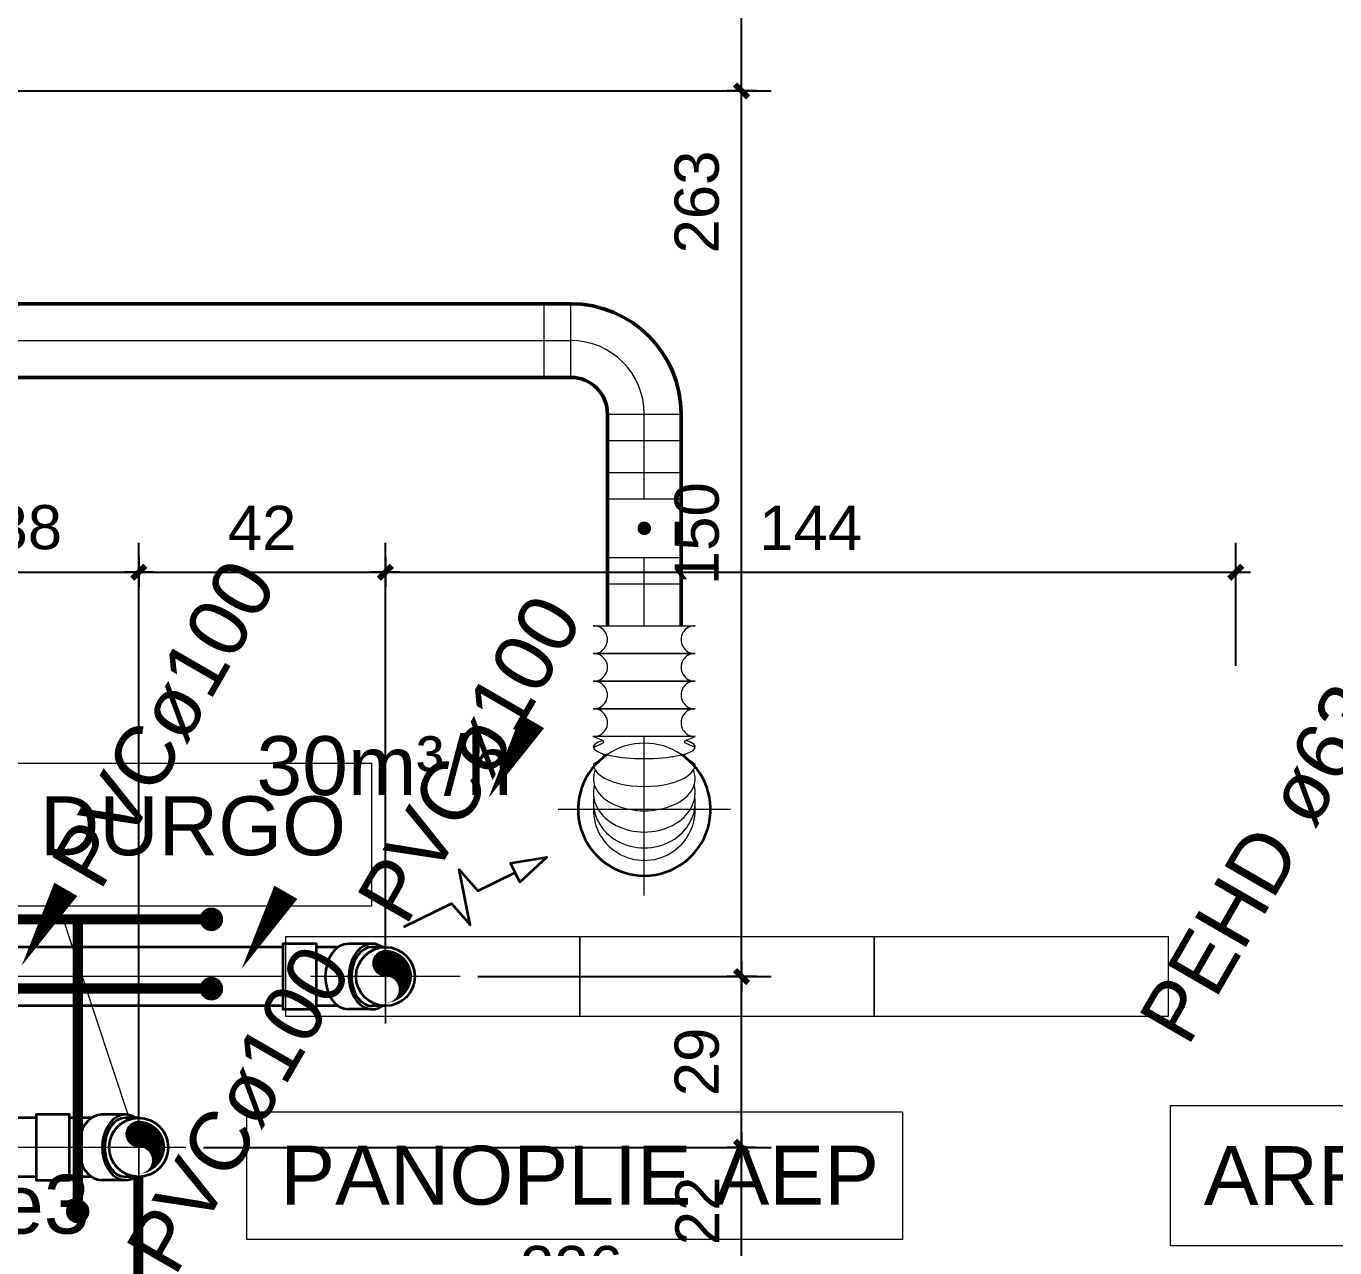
# Model space of a CAD drawing. Header units: metres. Extents: x -101133.8 to -101066.7, y -24899.3 to -24824.7.
# Drawn here: x -101102.598 to -101100.375, y -24848.452 to -24846.378 of the extents above; entities that cross this region are included whole.
import ezdxf

# ---------------------------------------------------------------- set-up
doc = ezdxf.new("R2010")
doc.units = ezdxf.units.M
doc.header["$LTSCALE"] = 0.2
doc.header["$PDSIZE"] = -5
doc.linetypes.add('AXES', pattern=[50.8, 31.75, -6.35, 6.35, -6.35])
doc.linetypes.add('CACHE', pattern=[9.525, 6.35, -3.175])
for name, color, linetype in [('CMT-CONDENSATS', 6, 'AXES'), ('CMT-COTATION DIVERS', 1, 'Continuous'), ('CMT-CVC-CTA1-REPRISE', 11, 'Continuous'), ('CMT-PLB-EC-U', 1, 'Continuous'), ('CMT-PLB-EF-U', 140, 'Continuous'), ('CMT-PLB-EFSG-U', 152, 'Continuous'), ('CMT-PLB-EU', 3, 'Continuous'), ('CMT-PLB-EV-SOUS DALLAGE', 1, 'Continuous'), ('CMT-PLB-REC-U', 30, 'Continuous'), ('CMT-PLB-VP', 5, 'Continuous')]:
    doc.layers.add(name, color=color, linetype=linetype)
doc.styles.add('Arial', font='arial.ttf')
doc.styles.get("Standard").update_dxf_attribs({"font": 'arial.ttf'})
doc.dimstyles.get("Standard").update_dxf_attribs({"dimtxt": 0.18, "dimasz": 0.18, "dimexe": 0.18, "dimexo": 0.0625, "dimgap": 0.09, "dimtad": 0, "dimtih": 1, "dimtoh": 1, "dimdec": 4, "dimzin": 0, "dimdsep": 46, "dimtxsty": 'Standard', "dimcen": 0.09, "dimadec": 0, "dimazin": 0, "dimtfac": 1, "dimtdec": 4, "dimtofl": 0, "dimtmove": 0, "dimatfit": 3, "dimfxl": 1, "dimtolj": 1, "dimtzin": 0, "dimarcsym": 0})

# ---------------------------------------------------------------- blocks, each defined once
blk = doc.blocks.new('COT-45')
at = {"color": 0}
for p, q in [((0, -1), (0, 1)), ((-1, 0), (1, 0))]:
    blk.add_line(p, q, dxfattribs=at)
at = {"color": 0, "const_width": 0.4}
blk.add_lwpolyline([(-0.442, -0.442), (0.442, 0.442)], dxfattribs=at)
blk = doc.blocks.new('*D120')
at = {"layer": 'CMT-COTATION DIVERS', "color": 0, "lineweight": -2}
for p, q in [((-101102.7835, -24848.2512), (-101102.7835, -24847.2548)), ((-101102.4068, -24848.2512), (-101102.4068, -24847.2548)), ((-101102.7585, -24847.3048), (-101102.4318, -24847.3048))]:
    blk.add_line(p, q, dxfattribs=at)
at = {"layer": 'Defpoints', "color": 0, "lineweight": 15}
for p in [(-101102.4068, -24847.3048), (-101102.7835, -24848.2812), (-101102.4068, -24848.2812)]:
    blk.add_point(p, dxfattribs=at)
at = {"layer": 'CMT-COTATION DIVERS', "color": 0, "lineweight": -2, "xscale": 0.025, "yscale": 0.025, "zscale": 0.025, "rotation": 180}
blk.add_blockref('COT-45', (-101102.7835, -24847.3048), dxfattribs=at)
at = {"layer": 'CMT-COTATION DIVERS', "color": 0, "lineweight": -2, "xscale": 0.025, "yscale": 0.025, "zscale": 0.025}
blk.add_blockref('COT-45', (-101102.4068, -24847.3048), dxfattribs=at)
at = {"layer": 'CMT-COTATION DIVERS', "color": 0, "lineweight": 15, "insert": (-101102.5951, -24847.2289), "char_height": 0.075, "attachment_point": 5}
blk.add_mtext('\\A1;38', dxfattribs=at)
blk = doc.blocks.new('*D121')
at = {"layer": 'CMT-COTATION DIVERS', "color": 0, "lineweight": -2}
for p, q in [((-101102.4068, -24848.2512), (-101102.4068, -24847.2548)), ((-101101.9876, -24847.9612), (-101101.9876, -24847.2548)), ((-101102.3818, -24847.3048), (-101102.0126, -24847.3048))]:
    blk.add_line(p, q, dxfattribs=at)
at = {"layer": 'Defpoints', "color": 0, "lineweight": 15}
for p in [(-101101.9876, -24847.3048), (-101101.9876, -24847.9912), (-101102.4068, -24848.2812)]:
    blk.add_point(p, dxfattribs=at)
at = {"layer": 'CMT-COTATION DIVERS', "color": 0, "lineweight": -2, "xscale": 0.025, "yscale": 0.025, "zscale": 0.025, "rotation": 180}
blk.add_blockref('COT-45', (-101102.4068, -24847.3048), dxfattribs=at)
at = {"layer": 'CMT-COTATION DIVERS', "color": 0, "lineweight": -2, "xscale": 0.025, "yscale": 0.025, "zscale": 0.025}
blk.add_blockref('COT-45', (-101101.9876, -24847.3048), dxfattribs=at)
at = {"layer": 'CMT-COTATION DIVERS', "color": 0, "lineweight": 15, "insert": (-101102.1972, -24847.2296), "char_height": 0.075, "attachment_point": 5}
blk.add_mtext('\\A1;42', dxfattribs=at)
blk = doc.blocks.new('*D122')
at = {"layer": 'CMT-COTATION DIVERS', "color": 0, "lineweight": -2}
for p, q in [((-101101.9876, -24847.9612), (-101101.9876, -24847.2548)), ((-101100.5433, -24847.4637), (-101100.5433, -24847.2548)), ((-101101.9626, -24847.3048), (-101100.5683, -24847.3048))]:
    blk.add_line(p, q, dxfattribs=at)
at = {"layer": 'Defpoints', "color": 0, "lineweight": 15}
for p in [(-101100.5433, -24847.3048), (-101100.5433, -24847.4937), (-101101.9876, -24847.9912)]:
    blk.add_point(p, dxfattribs=at)
at = {"layer": 'CMT-COTATION DIVERS', "color": 0, "lineweight": -2, "xscale": 0.025, "yscale": 0.025, "zscale": 0.025, "rotation": 180}
blk.add_blockref('COT-45', (-101101.9876, -24847.3048), dxfattribs=at)
at = {"layer": 'CMT-COTATION DIVERS', "color": 0, "lineweight": -2, "xscale": 0.025, "yscale": 0.025, "zscale": 0.025}
blk.add_blockref('COT-45', (-101100.5433, -24847.3048), dxfattribs=at)
at = {"layer": 'CMT-COTATION DIVERS', "color": 0, "lineweight": 15, "insert": (-101101.2655, -24847.2296), "char_height": 0.075, "attachment_point": 5}
blk.add_mtext('\\A1;144', dxfattribs=at)
blk = doc.blocks.new('*D126')
at = {"layer": 'CMT-COTATION DIVERS', "color": 0, "lineweight": -2}
for p, q in [((-101102.8002, -24849.1483), (-101102.8002, -24848.5124)), ((-101100.5433, -24848.7035), (-101100.5433, -24848.5124)), ((-101100.5683, -24848.5624), (-101102.7752, -24848.5624))]:
    blk.add_line(p, q, dxfattribs=at)
at = {"layer": 'Defpoints', "color": 0, "lineweight": 15}
for p in [(-101102.8002, -24848.5624), (-101100.5433, -24848.7335), (-101102.8002, -24849.1783)]:
    blk.add_point(p, dxfattribs=at)
at = {"layer": 'CMT-COTATION DIVERS', "color": 0, "lineweight": -2, "xscale": 0.025, "yscale": 0.025, "zscale": 0.025, "rotation": 180}
blk.add_blockref('COT-45', (-101102.8002, -24848.5624), dxfattribs=at)
at = {"layer": 'CMT-COTATION DIVERS', "color": 0, "lineweight": -2, "xscale": 0.025, "yscale": 0.025, "zscale": 0.025}
blk.add_blockref('COT-45', (-101100.5433, -24848.5624), dxfattribs=at)
at = {"layer": 'CMT-COTATION DIVERS', "color": 0, "lineweight": 15, "insert": (-101101.6718, -24848.4866), "char_height": 0.075, "attachment_point": 5}
blk.add_mtext('\\A1;226', dxfattribs=at)
blk = doc.blocks.new('*D132')
at = {"layer": 'CMT-COTATION DIVERS', "color": 0, "lineweight": -2}
for p, q in [((-101102.2968, -24848.2812), (-101101.3327, -24848.2812)), ((-101101.3827, -24848.4719), (-101101.3827, -24848.3062)), ((-101103.6982, -24848.4969), (-101101.3327, -24848.4969))]:
    blk.add_line(p, q, dxfattribs=at)
at = {"layer": 'Defpoints', "color": 0, "lineweight": 15}
for p in [(-101102.3268, -24848.2812), (-101101.3827, -24848.2812), (-101103.7282, -24848.4969)]:
    blk.add_point(p, dxfattribs=at)
at = {"layer": 'CMT-COTATION DIVERS', "color": 0, "lineweight": -2, "xscale": 0.025, "yscale": 0.025, "zscale": 0.025}
for p, rotation in [((-101101.3827, -24848.2812), 90), ((-101101.3827, -24848.4969), 270)]:
    blk.add_blockref('COT-45', p, dxfattribs=dict(at, rotation=rotation))
at = {"layer": 'CMT-COTATION DIVERS', "color": 0, "lineweight": 15, "insert": (-101101.4578, -24848.3891), "char_height": 0.075, "attachment_point": 5, "rotation": 90}
blk.add_mtext('\\A1;22', dxfattribs=at)
blk = doc.blocks.new('*D133')
at = {"layer": 'CMT-COTATION DIVERS', "color": 0, "lineweight": -2}
for p, q in [((-101101.8305, -24847.9912), (-101101.3327, -24847.9912)), ((-101101.3827, -24848.2562), (-101101.3827, -24848.0162)), ((-101102.2968, -24848.2812), (-101101.3327, -24848.2812))]:
    blk.add_line(p, q, dxfattribs=at)
at = {"layer": 'Defpoints', "color": 0, "lineweight": 15}
for p in [(-101101.8605, -24847.9912), (-101101.3827, -24847.9912), (-101102.3268, -24848.2812)]:
    blk.add_point(p, dxfattribs=at)
at = {"layer": 'CMT-COTATION DIVERS', "color": 0, "lineweight": -2, "xscale": 0.025, "yscale": 0.025, "zscale": 0.025}
for p, rotation in [((-101101.3827, -24847.9912), 90), ((-101101.3827, -24848.2812), 270)]:
    blk.add_blockref('COT-45', p, dxfattribs=dict(at, rotation=rotation))
at = {"layer": 'CMT-COTATION DIVERS', "color": 0, "lineweight": 15, "insert": (-101101.4585, -24848.1362), "char_height": 0.075, "attachment_point": 5, "rotation": 90}
blk.add_mtext('\\A1;29', dxfattribs=at)
blk = doc.blocks.new('*D134')
at = {"layer": 'CMT-COTATION DIVERS', "color": 0, "lineweight": -2}
for p, q in [((-101104.1626, -24846.4877), (-101101.3327, -24846.4877)), ((-101101.3827, -24847.9662), (-101101.3827, -24846.5127)), ((-101101.8305, -24847.9912), (-101101.3327, -24847.9912))]:
    blk.add_line(p, q, dxfattribs=at)
at = {"layer": 'Defpoints', "color": 0, "lineweight": 15}
for p in [(-101104.1926, -24846.4877), (-101101.3827, -24846.4877), (-101101.8605, -24847.9912)]:
    blk.add_point(p, dxfattribs=at)
at = {"layer": 'CMT-COTATION DIVERS', "color": 0, "lineweight": -2, "xscale": 0.025, "yscale": 0.025, "zscale": 0.025}
for p, rotation in [((-101101.3827, -24846.4877), 90), ((-101101.3827, -24847.9912), 270)]:
    blk.add_blockref('COT-45', p, dxfattribs=dict(at, rotation=rotation))
at = {"layer": 'CMT-COTATION DIVERS', "color": 0, "lineweight": 15, "insert": (-101101.4585, -24847.2394), "char_height": 0.075, "attachment_point": 5, "rotation": 90}
blk.add_mtext('\\A1;150', dxfattribs=at)
blk = doc.blocks.new('*D136')
at = {"layer": 'CMT-COTATION DIVERS', "color": 0, "lineweight": -2}
for p, q in [((-101104.5691, -24845.3617), (-101101.3327, -24845.3617)), ((-101101.3827, -24847.9662), (-101101.3827, -24845.3867)), ((-101101.8305, -24847.9912), (-101101.3327, -24847.9912))]:
    blk.add_line(p, q, dxfattribs=at)
at = {"layer": 'Defpoints', "color": 0, "lineweight": 15}
for p in [(-101104.5991, -24845.3617), (-101101.3827, -24845.3617), (-101101.8605, -24847.9912)]:
    blk.add_point(p, dxfattribs=at)
at = {"layer": 'CMT-COTATION DIVERS', "color": 0, "lineweight": -2, "xscale": 0.025, "yscale": 0.025, "zscale": 0.025}
for p, rotation in [((-101101.3827, -24845.3617), 90), ((-101101.3827, -24847.9912), 270)]:
    blk.add_blockref('COT-45', p, dxfattribs=dict(at, rotation=rotation))
at = {"layer": 'CMT-COTATION DIVERS', "color": 0, "lineweight": 15, "insert": (-101101.4585, -24846.6764), "char_height": 0.075, "attachment_point": 5, "rotation": 90}
blk.add_mtext('\\A1;263', dxfattribs=at)

msp = doc.modelspace()

# ---------------------------------------------------------------- linework, layer by layer
at = {"layer": 'CMT-CONDENSATS', "const_width": 0.0175}
msp.add_lwpolyline([(-101102.4074, -24848.4998), (-101102.4074, -24848.3303)], dxfattribs=at)
at = {"layer": 'CMT-CVC-CTA1-REPRISE', "lineweight": 50}
for p, q in [((-101102.6753, -24846.849), (-101101.673, -24846.849)), ((-101102.6753, -24846.974), (-101101.673, -24846.974)), ((-101101.6105, -24847.1803), (-101101.6105, -24847.0365)), ((-101101.4855, -24847.1803), (-101101.4855, -24847.0365)), ((-101101.6105, -24847.3957), (-101101.6105, -24847.2803)), ((-101101.4855, -24847.3957), (-101101.4855, -24847.2803))]:
    msp.add_line(p, q, dxfattribs=at)
at = {"layer": 'CMT-CVC-CTA1-REPRISE', "color": 8, "linetype": 'CACHE', "lineweight": 20}
for p, q in [((-101101.718, -24846.974), (-101101.718, -24846.849)), ((-101101.6105, -24847.0815), (-101101.4855, -24847.0815)), ((-101101.6105, -24847.1353), (-101101.4855, -24847.1353)), ((-101101.4855, -24847.3253), (-101101.6105, -24847.3253))]:
    msp.add_line(p, q, dxfattribs=at)
at = {"layer": 'CMT-CVC-CTA1-REPRISE', "color": 8, "linetype": 'Continuous', "lineweight": 20}
for p, q in [((-101101.673, -24846.974), (-101101.673, -24846.849)), ((-101101.6105, -24847.0365), (-101101.4855, -24847.0365))]:
    msp.add_line(p, q, dxfattribs=at)
at = {"layer": 'CMT-CVC-CTA1-REPRISE', "color": 8, "linetype": 'AXES', "lineweight": 20}
for p, q in [((-101102.6753, -24846.9115), (-101101.673, -24846.9115)), ((-101101.548, -24847.1803), (-101101.548, -24847.0365)), ((-101101.548, -24847.3957), (-101101.548, -24847.2803)), ((-101101.548, -24847.8539), (-101101.548, -24847.5839)), ((-101101.4018, -24847.7076), (-101101.6943, -24847.7076))]:
    msp.add_line(p, q, dxfattribs=at)
at = {"layer": 'CMT-CVC-CTA1-REPRISE', "color": 7, "lineweight": 50}
for p, q in [((-101101.6105, -24847.2803), (-101101.6105, -24847.1803)), ((-101101.4855, -24847.2803), (-101101.4855, -24847.1803))]:
    msp.add_line(p, q, dxfattribs=at)
at = {"layer": 'CMT-CVC-CTA1-REPRISE', "color": 8, "lineweight": 20}
for p, q in [((-101101.6105, -24847.1803), (-101101.4855, -24847.1803)), ((-101101.4855, -24847.2803), (-101101.6105, -24847.2803))]:
    msp.add_line(p, q, dxfattribs=at)
at = {"layer": 'CMT-CVC-CTA1-REPRISE', "color": 7, "lineweight": 35}
msp.add_lwpolyline([(-101101.5887, -24847.1897, 0, 0, 0), (-101101.544, -24847.2344, 0.0115, 0.0115, 1), (-101101.5521, -24847.2262, 0.0115, 0.0115, 1), (-101101.544, -24847.2344, 0, 0, 0), (-101101.5074, -24847.271, 0, 0, 0)], format="xyseb", dxfattribs=at)
at = {"layer": 'CMT-CVC-CTA1-REPRISE', "color": 8, "linetype": 'Continuous', "lineweight": 20}
for points in [[(-101101.4615, -24847.4427), (-101101.6346, -24847.4427, 1.022259), (-101101.6346, -24847.3957), (-101101.4615, -24847.3957, 1.022259), (-101101.4615, -24847.4427), (-101101.4615, -24847.4427)], [(-101101.4615, -24847.4898), (-101101.6346, -24847.4898, 1.022259), (-101101.6346, -24847.4427), (-101101.4615, -24847.4427, 1.022259), (-101101.4615, -24847.4898), (-101101.4615, -24847.4898)], [(-101101.4615, -24847.5368), (-101101.6346, -24847.5368, 1.022259), (-101101.6346, -24847.4898), (-101101.4615, -24847.4898, 1.022259), (-101101.4615, -24847.5368), (-101101.4615, -24847.5368)], [(-101101.4615, -24847.5839), (-101101.6346, -24847.5839, 1.022259), (-101101.6346, -24847.5368), (-101101.4615, -24847.5368, 1.022259), (-101101.4615, -24847.5839), (-101101.4615, -24847.5839)]]:
    msp.add_lwpolyline(points, format="xyb", dxfattribs=at)
msp.add_lwpolyline([(-101101.4615, -24847.5839), (-101101.6346, -24847.5839)], dxfattribs=at)
at = {"layer": 'CMT-CVC-CTA1-REPRISE', "linetype": 'Continuous', "lineweight": 35}
msp.add_lwpolyline([(-101101.9563, -24847.9069), (-101101.8754, -24847.8674), (-101101.8439, -24847.9036), (-101101.8622, -24847.8094), (-101101.8307, -24847.8456), (-101101.7675, -24847.8148), (-101101.7754, -24847.7986), (-101101.7136, -24847.7884), (-101101.7596, -24847.8309), (-101101.7675, -24847.8148)], dxfattribs=at)
at = {"layer": 'CMT-CVC-CTA1-REPRISE', "lineweight": 50}
for radius, start in [(0.1875, 360), (0.0625, 0)]:
    msp.add_arc((-101101.673, -24847.0365), radius, start, 90, dxfattribs=at)
at = {"layer": 'CMT-CVC-CTA1-REPRISE', "color": 8, "linetype": 'AXES', "lineweight": 20}
msp.add_arc((-101101.673, -24847.0365), 0.125, 360, 90, dxfattribs=at)
at = {"layer": 'CMT-CVC-CTA1-REPRISE', "lineweight": 35}
msp.add_arc((-101101.548, -24847.7076), 0.1125, 123.749, 56.251, dxfattribs=at)
at = {"layer": 'CMT-CVC-CTA1-REPRISE', "color": 9, "linetype": 'CACHE', "lineweight": 20}
msp.add_arc((-101101.548, -24847.7076), 0.1125, 56.251, 123.749, dxfattribs=at)
at = {"layer": 'CMT-CVC-CTA1-REPRISE', "color": 8, "linetype": 'Continuous', "lineweight": 20}
msp.add_arc((-101101.548, -24847.7076), 0.0865, 175.6813, 4.3187, dxfattribs=at)
for centre, ratio, start_param, end_param in [((-101101.548, -24847.6017), 0.224951, 5.665426, 10.042538), ((-101101.548, -24847.6306), 0.438371, 0, 3.141593), ((-101101.548, -24847.6554), 0.62932, 6.012033, 9.69593), ((-101101.548, -24847.6787), 0.777146, 6.089954, 9.618009), ((-101101.548, -24847.6952), 0.898794, 6.169183, 9.538781)]:
    msp.add_ellipse(centre, major_axis=(-0.0865, 0), ratio=ratio, start_param=start_param, end_param=end_param, dxfattribs=at)
for points in [[(-101101.6346, -24847.6017), (-101101.6105, -24847.5928), (-101101.6105, -24847.5928), (-101101.6346, -24847.5839)], [(-101101.4615, -24847.6017), (-101101.4855, -24847.5928), (-101101.4855, -24847.5928), (-101101.4615, -24847.5839)], [(-101101.6346, -24847.6306), (-101101.6194, -24847.6215), (-101101.6138, -24847.6181), (-101101.6178, -24847.6132)], [(-101101.4615, -24847.6306), (-101101.4767, -24847.6215), (-101101.4823, -24847.6181), (-101101.4783, -24847.6132)]]:
    msp.add_open_spline(points, degree=3, dxfattribs=at)
at = {"layer": 'CMT-PLB-EC-U', "const_width": 0.02}
msp.add_lwpolyline([(-101102.2733, -24848.0118, -1), (-101102.2933, -24848.0118, -1)], format="xyb", close=True, dxfattribs=at)
at = {"layer": 'CMT-PLB-EC-U', "const_width": 0.0175}
msp.add_lwpolyline([(-101102.2833, -24848.0118), (-101103.3704, -24848.0118)], dxfattribs=at)
at = {"layer": 'CMT-PLB-EF-U', "const_width": 0.02}
for points in [[(-101102.2733, -24847.8941, 1), (-101102.2933, -24847.8941, 1)], [(-101102.5004, -24848.39, 1), (-101102.5204, -24848.39, 1)]]:
    msp.add_lwpolyline(points, format="xyb", close=True, dxfattribs=at)
at = {"layer": 'CMT-PLB-EF-U', "const_width": 0.0175}
for points in [[(-101102.2833, -24847.8941), (-101103.2204, -24847.8941)], [(-101102.5104, -24848.39), (-101102.5104, -24847.8941)]]:
    msp.add_lwpolyline(points, dxfattribs=at)
at = {"layer": 'CMT-PLB-EF-U', "linetype": 'Continuous', "lineweight": 20}
for points in [[(-101100.1351, -24848.21), (-101099.6157, -24848.21), (-101099.6157, -24848.4484), (-101100.6545, -24848.4484), (-101100.6545, -24848.21), (-101100.1351, -24848.21)], [(-101101.6662, -24848.2209), (-101101.1095, -24848.2209), (-101101.1095, -24848.4375), (-101102.2229, -24848.4375), (-101102.2229, -24848.2209), (-101101.6662, -24848.2209)]]:
    msp.add_lwpolyline(points, dxfattribs=at)
at = {"layer": 'CMT-PLB-EFSG-U', "linetype": 'Continuous', "lineweight": 20}
msp.add_lwpolyline([(-101100.9202, -24848.5001, 0, 0, 0), (-101100.7702, -24848.2403, 0.045, 0, 0), (-101100.6952, -24848.1104, 0, 0, 0)], format="xyseb", dxfattribs=at)
at = {"layer": 'CMT-PLB-EU', "color": 8, "linetype": 'AXES', "lineweight": 20}
for p, q in [((-101101.9876, -24847.9112), (-101101.9876, -24848.0712)), ((-101101.9076, -24847.9912), (-101102.0676, -24847.9912))]:
    msp.add_line(p, q, dxfattribs=at)
at = {"layer": 'CMT-PLB-EU', "linetype": 'Continuous', "lineweight": 20}
for points in [[(-101102.1576, -24848.0587), (-101101.6576, -24848.0587), (-101101.6576, -24847.9237), (-101102.1576, -24847.9237)], [(-101101.6576, -24848.0587), (-101101.1576, -24848.0587), (-101101.1576, -24847.9237), (-101101.6576, -24847.9237)], [(-101101.1576, -24848.0587), (-101100.6576, -24848.0587), (-101100.6576, -24847.9237), (-101101.1576, -24847.9237)]]:
    msp.add_lwpolyline(points, close=True, dxfattribs=at)
at = {"layer": 'CMT-PLB-EU', "color": 8, "linetype": 'Continuous', "lineweight": 20}
msp.add_lwpolyline([(-101101.9876, -24847.9492, 0.006, 0.006, -0.414214), (-101101.9456, -24847.9912, 0.006, 0, -0.394163), (-101101.9876, -24848.0362, 0, 0.006, 1.001955), (-101101.9876, -24847.9882, 0, 0, 0), (-101101.9876, -24847.9799, 0.0225, 0.0225, -1), (-101101.9876, -24847.9574, 0, 0, 0), (-101101.9989, -24847.9687, 0, 0, 0), (-101101.9876, -24847.9687, 0.033, 0.033, -0.414214), (-101101.9651, -24847.9912, 0, 0, 0), (-101101.9666, -24847.9799, 0.03, 0, -0.468375), (-101101.9726, -24848.0319, 0, 0, 0)], format="xyseb", dxfattribs=at)
at = {"layer": 'CMT-PLB-EU', "linetype": 'Continuous', "lineweight": 20}
msp.add_lwpolyline([(-101102.0126, -24848.0345, 0, 0, 0), (-101102.1626, -24848.2943, 0.045, 0, 0), (-101102.2376, -24848.4242, 0, 0, 0)], format="xyseb", dxfattribs=at)
msp.add_circle((-101101.9876, -24847.9912), 0.05, dxfattribs=at)
msp.add_circle((-101101.9876, -24847.9912), 0.05, dxfattribs=at)
at = {"layer": 'CMT-PLB-EV-SOUS DALLAGE', "color": 8, "linetype": 'AXES', "lineweight": 20}
for p, q in [((-101101.9876, -24848.0712), (-101101.9876, -24847.9112)), ((-101102.1619, -24847.9912), (-101102.9186, -24847.9912)), ((-101101.8605, -24847.9912), (-101102.1148, -24847.9912)), ((-101102.4068, -24848.3612), (-101102.4068, -24848.2012)), ((-101102.5811, -24848.2812), (-101103.1098, -24848.2812)), ((-101102.3268, -24848.2812), (-101102.5811, -24848.2812))]:
    msp.add_line(p, q, dxfattribs=at)
at = {"layer": 'CMT-PLB-EV-SOUS DALLAGE', "lineweight": 35}
for p, q in [((-101102.1619, -24847.9412), (-101102.9186, -24847.9412)), ((-101102.1619, -24847.9412), (-101102.1619, -24848.0412)), ((-101102.0678, -24847.9412), (-101102.1049, -24847.9412)), ((-101102.1049, -24848.0412), (-101102.1049, -24847.9412)), ((-101102.0102, -24847.9355), (-101102.0505, -24847.9355)), ((-101101.9876, -24847.9412), (-101102.0102, -24847.9412)), ((-101102.1619, -24848.0412), (-101102.9186, -24848.0412)), ((-101102.0678, -24848.0412), (-101102.1049, -24848.0412)), ((-101102.0102, -24848.0469), (-101102.0505, -24848.0469)), ((-101101.9876, -24848.0412), (-101102.0102, -24848.0412)), ((-101102.5811, -24848.2312), (-101103.1098, -24848.2312)), ((-101102.5811, -24848.2312), (-101102.5811, -24848.3312)), ((-101102.487, -24848.2312), (-101102.5241, -24848.2312)), ((-101102.5241, -24848.3312), (-101102.5241, -24848.2312)), ((-101102.4293, -24848.2255), (-101102.4696, -24848.2255)), ((-101102.4068, -24848.2312), (-101102.4293, -24848.2312)), ((-101102.5811, -24848.3312), (-101103.1098, -24848.3312)), ((-101102.487, -24848.3312), (-101102.5241, -24848.3312)), ((-101102.4293, -24848.3369), (-101102.4696, -24848.3369)), ((-101102.4068, -24848.3312), (-101102.4293, -24848.3312))]:
    msp.add_line(p, q, dxfattribs=at)
at = {"layer": 'CMT-PLB-EV-SOUS DALLAGE', "linetype": 'Continuous', "lineweight": 20}
for points in [[(-101101.9626, -24847.9479, 0, 0, 0), (-101101.8126, -24847.6881, 0, 0.045, 0), (-101101.7376, -24847.5582, 0.045, 0.045, 0)], [(-101102.7556, -24848.2329, 0, 0, 0), (-101102.6056, -24847.9731, 0, 0.045, 0), (-101102.5306, -24847.8432, 0.045, 0.045, 0)], [(-101102.3818, -24848.2379, 0, 0, 0), (-101102.2318, -24847.9781, 0, 0.045, 0), (-101102.1568, -24847.8482, 0.045, 0.045, 0)]]:
    msp.add_lwpolyline(points, format="xyseb", dxfattribs=at)
at = {"layer": 'CMT-PLB-EV-SOUS DALLAGE', "lineweight": 35}
for points in [[(-101102.1049, -24847.9412), (-101102.1049, -24847.9355), (-101102.1619, -24847.9355), (-101102.1619, -24847.9412)], [(-101102.1619, -24848.0412), (-101102.1619, -24848.0469), (-101102.1049, -24848.0469), (-101102.1049, -24848.0412)], [(-101102.5241, -24848.2312), (-101102.5241, -24848.2255), (-101102.5811, -24848.2255), (-101102.5811, -24848.2312)], [(-101102.5811, -24848.3312), (-101102.5811, -24848.3369), (-101102.5241, -24848.3369), (-101102.5241, -24848.3312)]]:
    msp.add_lwpolyline(points, dxfattribs=at)
at = {"layer": 'CMT-PLB-EV-SOUS DALLAGE', "color": 8, "linetype": 'Continuous', "lineweight": 20}
for points in [[(-101101.9876, -24847.9492, 0.006, 0.006, -0.414214), (-101101.9456, -24847.9912, 0.006, 0, -0.394163), (-101101.9876, -24848.0362, 0, 0.006, 1.001955), (-101101.9876, -24847.9882, 0, 0, 0), (-101101.9876, -24847.9799, 0.0225, 0.0225, -1), (-101101.9876, -24847.9574, 0, 0, 0), (-101101.9989, -24847.9687, 0, 0, 0), (-101101.9876, -24847.9687, 0.033, 0.033, -0.414214), (-101101.9651, -24847.9912, 0, 0, 0), (-101101.9666, -24847.9799, 0.03, 0, -0.468375), (-101101.9726, -24848.0319, 0, 0, 0)], [(-101102.4068, -24848.2392, 0.006, 0.006, -0.414214), (-101102.3648, -24848.2812, 0.006, 0, -0.394163), (-101102.4068, -24848.3262, 0, 0.006, 1.001955), (-101102.4068, -24848.2782, 0, 0, 0), (-101102.4068, -24848.2699, 0.0225, 0.0225, -1), (-101102.4068, -24848.2474, 0, 0, 0), (-101102.418, -24848.2587, 0, 0, 0), (-101102.4068, -24848.2587, 0.033, 0.033, -0.414214), (-101102.3843, -24848.2812, 0, 0, 0), (-101102.3858, -24848.2699, 0.03, 0, -0.468375), (-101102.3918, -24848.3219, 0, 0, 0)]]:
    msp.add_lwpolyline(points, format="xyseb", dxfattribs=at)
at = {"layer": 'CMT-PLB-EV-SOUS DALLAGE', "lineweight": 35}
for centre in [(-101101.9876, -24847.9912), (-101102.4068, -24848.2812)]:
    msp.add_circle(centre, 0.05, dxfattribs=at)
for centre, major_axis, start_param, end_param in [((-101102.0505, -24847.9912), (0, -0.0557), 3.141593, 6.283185), ((-101102.0102, -24847.9912), (0, -0.0557), 2.685241, 6.739537), ((-101102.0102, -24847.9912), (0, -0.05), 3.141593, 6.283185), ((-101102.4696, -24848.2812), (0, -0.0557), 3.141593, 6.283185), ((-101102.4293, -24848.2812), (0, -0.0557), 2.685241, 6.739537), ((-101102.4293, -24848.2812), (0, -0.05), 3.141593, 6.283185)]:
    msp.add_ellipse(centre, major_axis=major_axis, ratio=0.707107, start_param=start_param, end_param=end_param, dxfattribs=at)
at = {"layer": 'CMT-PLB-VP', "linetype": 'Continuous', "lineweight": 20}
msp.add_line((-101102.5424, -24847.8717), (-101102.4225, -24848.2337), dxfattribs=at)
at = {"layer": 'CMT-PLB-VP', "color": 8, "linetype": 'AXES', "lineweight": 20}
for p, q in [((-101102.4068, -24848.2012), (-101102.4068, -24848.3612)), ((-101102.3268, -24848.2812), (-101102.4868, -24848.2812))]:
    msp.add_line(p, q, dxfattribs=at)
at = {"layer": 'CMT-PLB-VP', "linetype": 'Continuous', "lineweight": 20}
msp.add_lwpolyline([(-101102.5424, -24847.629), (-101102.0112, -24847.629), (-101102.0112, -24847.8717), (-101103.0737, -24847.8717), (-101103.0737, -24847.629), (-101102.5424, -24847.629)], dxfattribs=at)
at = {"layer": 'CMT-PLB-VP', "color": 8, "linetype": 'Continuous', "lineweight": 20}
msp.add_lwpolyline([(-101102.4068, -24848.2392, 0.006, 0.006, -0.414214), (-101102.3648, -24848.2812, 0.006, 0, -0.394163), (-101102.4068, -24848.3262, 0, 0.006, 1.001955), (-101102.4068, -24848.2782, 0, 0, 0), (-101102.4068, -24848.2699, 0.0225, 0.0225, -1), (-101102.4068, -24848.2474, 0, 0, 0), (-101102.418, -24848.2587, 0, 0, 0), (-101102.4068, -24848.2587, 0.033, 0.033, -0.414214), (-101102.3843, -24848.2812, 0, 0, 0), (-101102.3858, -24848.2699, 0.03, 0, -0.468375), (-101102.3918, -24848.3219, 0, 0, 0)], format="xyseb", dxfattribs=at)
at = {"layer": 'CMT-PLB-VP', "linetype": 'Continuous', "lineweight": 20}
msp.add_lwpolyline([(-101102.4318, -24848.3245, 0, 0, 0), (-101102.5818, -24848.5843, 0, 0.045, 0), (-101102.6568, -24848.7142, 0.045, 0.045, 0)], format="xyseb", dxfattribs=at)
at = {"layer": 'CMT-PLB-VP', "lineweight": 35}
msp.add_circle((-101102.4068, -24848.2812), 0.05, dxfattribs=at)

# ---------------------------------------------------------------- texts
at = {"layer": 'CMT-CVC-CTA1-REPRISE', "linetype": 'Continuous', "lineweight": 35, "insert": (-101102.2068, -24847.6339), "char_height": 0.1, "attachment_point": 4, "style": 'Arial'}
msp.add_mtext('30m³/h', dxfattribs=at)
at = {"layer": 'CMT-PLB-EF-U', "linetype": 'Continuous', "lineweight": 20, "char_height": 0.1, "attachment_point": 4, "style": 'Arial'}
for s, insert in [('ARRIVÉE AEP', (-101100.5979, -24848.3292)), ('PANOPLIE AEP', (-101102.1663, -24848.3292))]:
    msp.add_mtext(s, dxfattribs=dict(at, insert=insert))
at = {"layer": 'CMT-PLB-EFSG-U', "linetype": 'Continuous', "lineweight": 20, "insert": (-101100.667, -24848.088), "char_height": 0.1, "attachment_point": 4, "rotation": 60, "style": 'Arial'}
msp.add_mtext('PEHD ø63', dxfattribs=at)
at = {"layer": 'CMT-PLB-EU', "linetype": 'Continuous', "lineweight": 20, "insert": (-101102.3876, -24848.4785), "char_height": 0.1, "attachment_point": 4, "rotation": 60, "style": 'Arial'}
msp.add_mtext('PVCø100', dxfattribs=at)
at = {"layer": 'CMT-PLB-EV-SOUS DALLAGE', "linetype": 'Continuous', "lineweight": 20, "char_height": 0.1, "attachment_point": 4, "rotation": 60, "style": 'Arial'}
for insert in [(-101102.5146, -24847.824), (-101101.9954, -24847.8836)]:
    msp.add_mtext('PVCø100', dxfattribs=dict(at, insert=insert))
at = {"layer": 'CMT-PLB-REC-U', "insert": (-101102.7309, -24848.3784), "char_height": 0.1, "attachment_point": 4, "style": 'Arial'}
msp.add_mtext('Te3', dxfattribs=at)
at = {"layer": 'CMT-PLB-VP', "linetype": 'Continuous', "lineweight": 20, "insert": (-101103.0171, -24847.7504), "char_height": 0.1, "attachment_point": 4, "style": 'Arial'}
msp.add_mtext('Clapet DURGO', dxfattribs=at)

# ---------------------------------------------------------------- dimensions: what is measured, and where the dimension line sits
at = {"layer": 'CMT-COTATION DIVERS', "lineweight": 15}
for base, p1, p2, picture, middle in [((-101101.3827, -24845.3617), (-101101.8605, -24847.9912), (-101104.5991, -24845.3617), '*D136', (-101101.4585, -24846.6764)), ((-101101.3827, -24846.4877), (-101101.8605, -24847.9912), (-101104.1926, -24846.4877), '*D134', (-101101.4585, -24847.2394)), ((-101101.3827, -24847.9912), (-101102.3268, -24848.2812), (-101101.8605, -24847.9912), '*D133', (-101101.4585, -24848.1362)), ((-101101.3827, -24848.2812), (-101103.7282, -24848.4969), (-101102.3268, -24848.2812), '*D132', (-101101.4578, -24848.3891))]:
    dim = msp.add_linear_dim(base=base, p1=p1, p2=p2, angle=90, dimstyle='Standard', override={"dimscale": 0.05, "dimtxt": 1.5, "dimasz": 0.5, "dimexe": 1, "dimexo": 0.6, "dimgap": 0.75, "dimtad": 1, "dimtih": 0, "dimtoh": 0, "dimdec": 0, "dimlfac": 100, "dimblk": 'COT-45', "dimcen": 0, "dimadec": 2, "dimazin": 2, "dimtdec": 2, "dimtix": 1, "dimtmove": 1, "dimfrac": 1}, dxfattribs=at)
    dim.commit()
    dim.dimension.update_dxf_attribs({"geometry": picture, "text_midpoint": middle})
for base, p1, p2, picture, middle in [((-101102.4068, -24847.3048), (-101102.7835, -24848.2812), (-101102.4068, -24848.2812), '*D120', (-101102.5951, -24847.2289)), ((-101101.9876, -24847.3048), (-101102.4068, -24848.2812), (-101101.9876, -24847.9912), '*D121', (-101102.1972, -24847.2296)), ((-101100.5433, -24847.3048), (-101101.9876, -24847.9912), (-101100.5433, -24847.4937), '*D122', (-101101.2655, -24847.2296)), ((-101102.8002, -24848.5624), (-101100.5433, -24848.7335), (-101102.8002, -24849.1783), '*D126', (-101101.6718, -24848.4866))]:
    dim = msp.add_linear_dim(base=base, p1=p1, p2=p2, dimstyle='Standard', override={"dimscale": 0.05, "dimtxt": 1.5, "dimasz": 0.5, "dimexe": 1, "dimexo": 0.6, "dimgap": 0.75, "dimtad": 1, "dimtih": 0, "dimtoh": 0, "dimdec": 0, "dimlfac": 100, "dimblk": 'COT-45', "dimcen": 0, "dimadec": 2, "dimazin": 2, "dimtdec": 2, "dimtix": 1, "dimtmove": 1, "dimfrac": 1}, dxfattribs=at)
    dim.commit()
    dim.dimension.update_dxf_attribs({"geometry": picture, "text_midpoint": middle})

doc.saveas('drawing.dxf')
